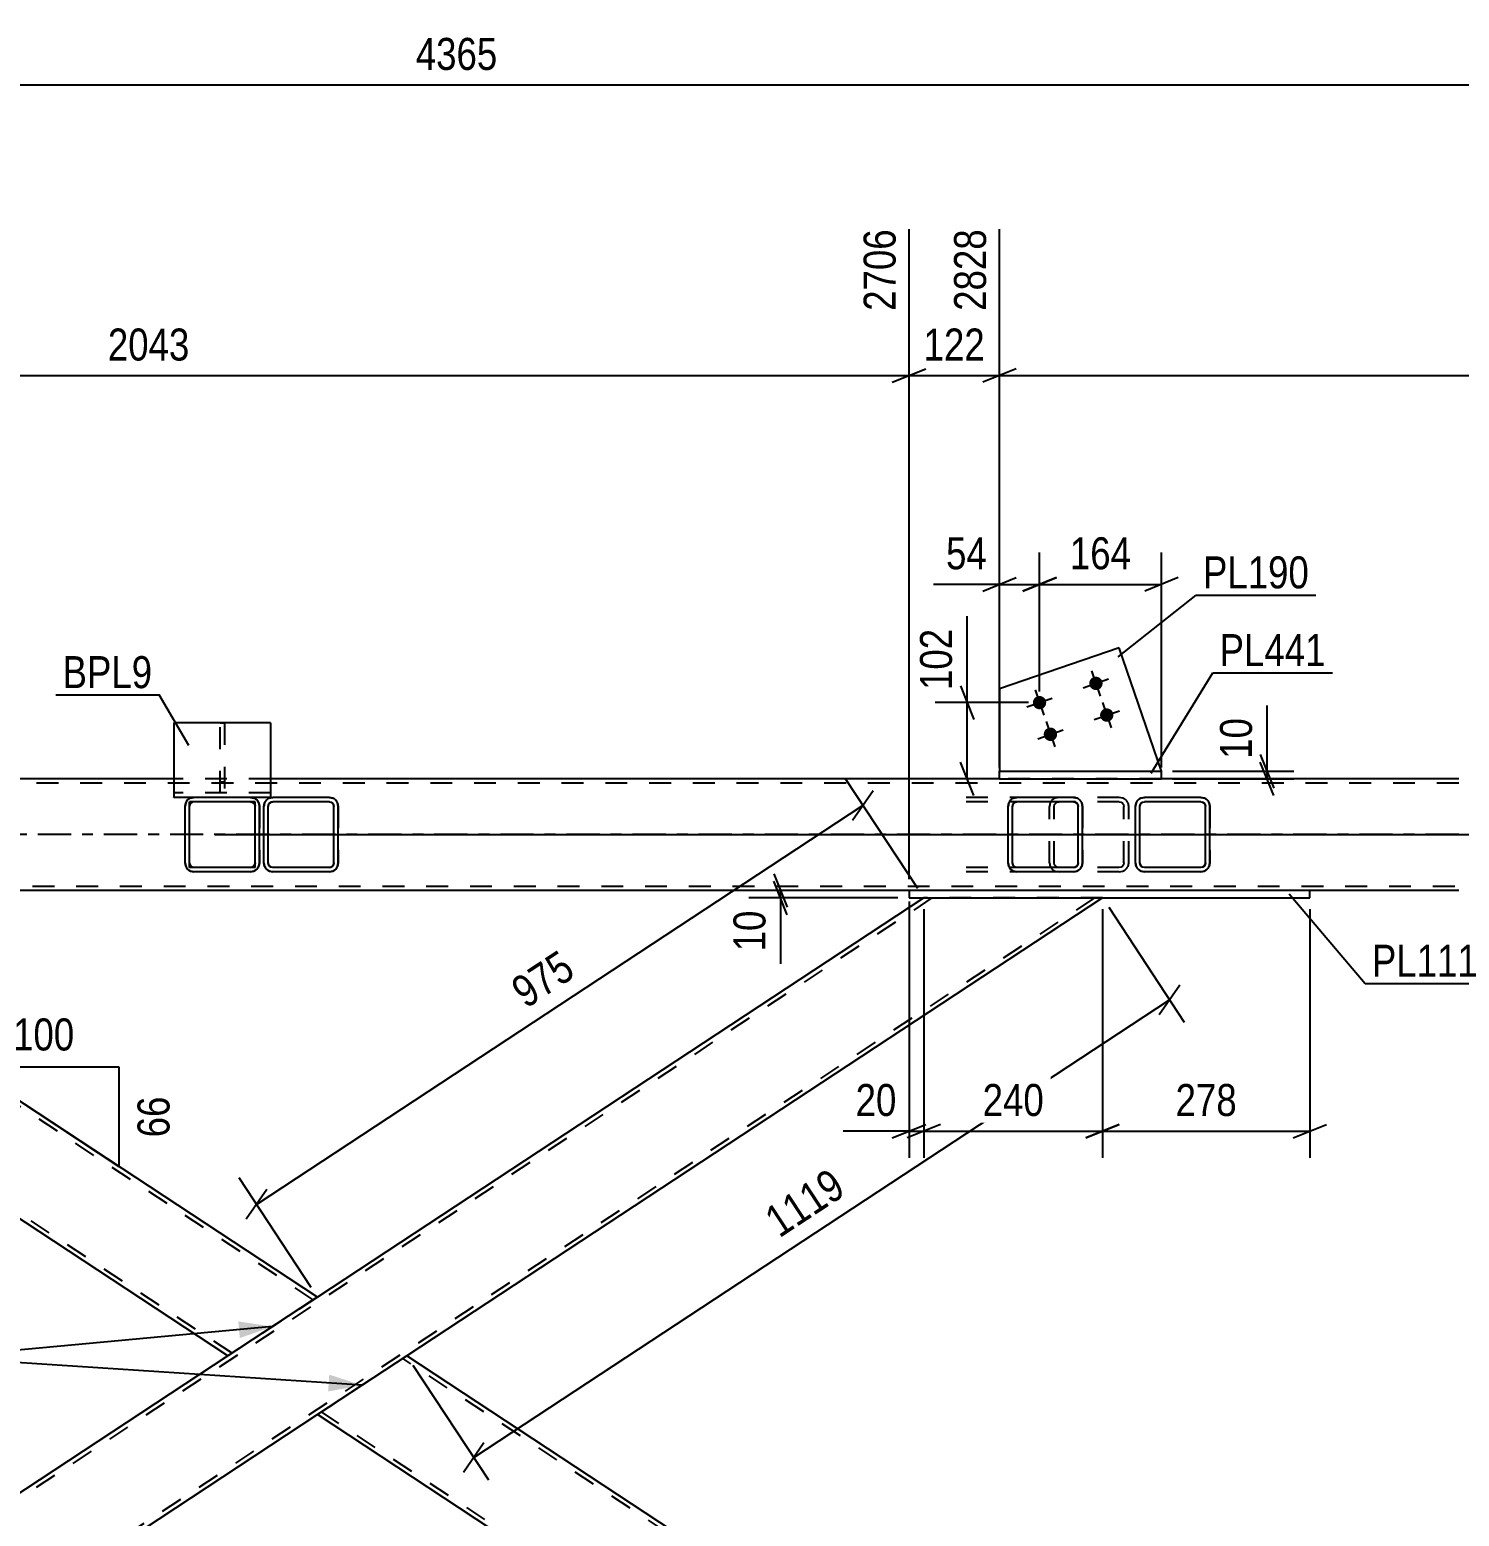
# Model space of a CAD drawing. Header units: millimetres. Extents: x -563 to 626, y -882 to -41.
# Drawn here: x -386.4 to -258.3, y -275.9 to -142.8 of the extents above; entities that cross this region are included whole.
import ezdxf

# ---------------------------------------------------------------- set-up
doc = ezdxf.new("R2010")
doc.units = ezdxf.units.MM
doc.linetypes.add('DXK_LINE_DOT2', pattern=[3.9198, 1.9599, -1.9599])
doc.linetypes.add('DXK_LINE_DOT3', pattern=[5.9187, 2.979, -0.9799, 0.9799, -0.9799])
doc.styles.add('Arial', font='ARIAL.TTF', dxfattribs={"height": 0.2})
doc.styles.add('Arial Narrow', font='ARIALN.TTF', dxfattribs={"height": 0.2})

# ---------------------------------------------------------------- blocks, each defined once
blk = doc.blocks.new('Part-761534688-6300 - 6164')
at = {"color": 2, "linetype": 'Continuous'}
for p, q in [((-368.6, -261.55), (-430.93, -220.55)), ((-360.59, -256.28), (-414.92, -220.55)), ((-361.04, -256.57), (-368.6, -261.55)), ((-360.65, -256.32), (-361.04, -256.57)), ((-360.59, -256.28), (-360.65, -256.32))]:
    blk.add_line(p, q, dxfattribs=at)
at = {"color": 7, "linetype": 'DXK_LINE_DOT2'}
for p, q in [((-430.93, -220.55), (-414.92, -220.55)), ((-368.23, -261.31), (-430.2, -220.55)), ((-360.96, -256.52), (-415.64, -220.55)), ((-361.04, -256.57), (-360.81, -256.42))]:
    blk.add_line(p, q, dxfattribs=at)
blk = doc.blocks.new('Bolt-761534688-6181 - 6164')
at = {"linetype": 'Continuous'}
for points in [[(-290.29, -201.14, -1), (-291.42, -201.53, -1)], [(-295.34, -202.87, -1), (-296.47, -203.25, -1)], [(-289.32, -203.98, -1), (-290.45, -204.37, -1)], [(-294.36, -205.7, -1), (-295.5, -206.09, -1)]]:
    blk.add_hatch(color=1, dxfattribs=at).paths.add_polyline_path(points)
at = {"color": 1, "linetype": 'Continuous'}
for p, q in [((-291.99, -201.72), (-289.72, -200.94)), ((-291.25, -200.2), (-290.47, -202.47)), ((-296.29, -201.92), (-295.51, -204.19)), ((-297.04, -203.45), (-294.77, -202.67)), ((-290.27, -203.04), (-289.5, -205.31)), ((-295.32, -204.76), (-294.54, -207.03)), ((-291.02, -204.56), (-288.75, -203.78)), ((-296.07, -206.29), (-293.8, -205.51))]:
    blk.add_line(p, q, dxfattribs=at)
blk = doc.blocks.new('Part-761534688-6246 - 6164')
at = {"color": 2, "linetype": 'Continuous'}
for p, q in [((-307.6, -219.88), (-307.6, -220.55)), ((-271.69, -219.88), (-307.6, -219.88)), ((-307.6, -220.55), (-271.69, -220.55)), ((-271.69, -220.55), (-271.69, -219.88))]:
    blk.add_line(p, q, dxfattribs=at)
blk = doc.blocks.new('Part-761534688-6183 - 6164')
at = {"color": 2, "linetype": 'Continuous'}
for p, q in [((-297.93, -211.55), (-298.23, -211.61)), ((-292.86, -211.55), (-297.93, -211.55)), ((-292.55, -211.61), (-292.86, -211.55)), ((-298.66, -212.04), (-298.73, -212.35)), ((-298.73, -217.41), (-298.73, -212.35)), ((-298.73, -212.35), (-298.73, -212.35)), ((-298.33, -212.35), (-298.29, -212.19)), ((-298.33, -217.41), (-298.33, -212.35)), ((-298.33, -212.35), (-298.33, -212.35)), ((-298.29, -212.19), (-298.21, -212.06)), ((-298.21, -212.06), (-298.08, -211.98)), ((-298.08, -211.98), (-297.93, -211.95)), ((-292.86, -211.95), (-297.93, -211.95)), ((-292.86, -211.95), (-292.71, -211.98)), ((-292.71, -211.98), (-292.58, -212.06)), ((-292.58, -212.06), (-292.49, -212.19)), ((-292.49, -212.19), (-292.46, -212.35)), ((-292.46, -217.41), (-292.46, -212.35)), ((-292.46, -212.35), (-292.46, -212.35)), ((-292.06, -212.35), (-292.12, -212.04)), ((-292.06, -217.41), (-292.06, -212.35)), ((-292.06, -212.35), (-292.06, -212.35)), ((-298.73, -217.41), (-298.73, -217.41)), ((-298.73, -217.41), (-298.66, -217.72)), ((-298.33, -217.41), (-298.33, -217.41)), ((-298.29, -217.57), (-298.33, -217.41)), ((-298.21, -217.7), (-298.29, -217.57)), ((-298.23, -218.15), (-297.93, -218.21)), ((-298.08, -217.78), (-298.21, -217.7)), ((-297.93, -217.81), (-298.08, -217.78)), ((-292.86, -217.81), (-297.93, -217.81)), ((-292.86, -218.21), (-297.93, -218.21)), ((-292.71, -217.78), (-292.86, -217.81)), ((-292.86, -218.21), (-292.55, -218.15)), ((-292.58, -217.7), (-292.71, -217.78)), ((-292.49, -217.57), (-292.58, -217.7)), ((-292.46, -217.41), (-292.49, -217.57)), ((-292.46, -217.41), (-292.46, -217.41)), ((-292.12, -217.72), (-292.06, -217.41)), ((-292.06, -217.41), (-292.06, -217.41))]:
    blk.add_line(p, q, dxfattribs=at)
at = {"color": 7, "linetype": 'DXK_LINE_DOT2'}
for p, q in [((-298.23, -211.61), (-297.93, -211.55)), ((-292.86, -211.55), (-292.55, -211.61)), ((-298.73, -212.35), (-298.66, -212.04)), ((-298.73, -217.41), (-298.73, -212.35)), ((-298.29, -212.19), (-298.33, -212.35)), ((-298.33, -217.41), (-298.33, -212.35)), ((-298.21, -212.06), (-298.29, -212.19)), ((-298.08, -211.98), (-298.21, -212.06)), ((-297.93, -211.95), (-298.08, -211.98)), ((-292.86, -211.95), (-292.86, -211.95)), ((-292.58, -212.06), (-292.71, -211.98)), ((-292.49, -212.19), (-292.58, -212.06)), ((-292.46, -212.35), (-292.49, -212.19)), ((-292.46, -217.41), (-292.46, -212.35)), ((-292.12, -212.04), (-292.06, -212.35)), ((-292.06, -212.35), (-292.06, -217.41)), ((-298.66, -217.72), (-298.73, -217.41)), ((-298.33, -217.41), (-298.29, -217.57)), ((-298.29, -217.57), (-298.21, -217.7)), ((-297.93, -218.21), (-298.23, -218.15)), ((-298.21, -217.7), (-298.08, -217.78)), ((-298.08, -217.78), (-298.08, -217.78)), ((-292.86, -217.81), (-292.71, -217.78)), ((-292.55, -218.15), (-292.86, -218.21)), ((-292.71, -217.78), (-292.58, -217.7)), ((-292.58, -217.7), (-292.49, -217.57)), ((-292.49, -217.57), (-292.46, -217.41)), ((-292.06, -217.41), (-292.12, -217.72))]:
    blk.add_line(p, q, dxfattribs=at)
at = {"color": 7, "linetype": 'DXK_LINE_DOT3'}
blk.add_line((-295.39, -214.88), (-295.39, -214.88), dxfattribs=at)
at = {"color": 2, "linetype": 'Continuous'}
for centre, start, end in [((-297.93, -212.35), 112.5, 157.5), ((-292.86, -212.35), 22.5, 67.5), ((-297.93, -217.41), 202.5, 247.5), ((-292.86, -217.41), 292.5, 337.5)]:
    blk.add_arc(centre, 0.8, start, end, dxfattribs=at)
at = {"color": 7, "linetype": 'DXK_LINE_DOT2'}
for centre, start, end in [((-297.93, -212.35), 112.5, 157.5), ((-292.86, -212.35), 22.5, 67.5), ((-297.93, -217.41), 202.5, 247.5), ((-292.86, -217.41), 292.5, 337.5)]:
    blk.add_arc(centre, 0.8, start, end, dxfattribs=at)
blk = doc.blocks.new('Part-761534688-6194 - 6164')
at = {"color": 2, "linetype": 'Continuous'}
for p, q in [((-364.59, -211.55), (-364.9, -211.61)), ((-359.52, -211.55), (-364.59, -211.55)), ((-359.22, -211.61), (-359.52, -211.55)), ((-365.33, -212.04), (-365.39, -212.35)), ((-365.39, -217.41), (-365.39, -212.35)), ((-365.39, -212.35), (-365.39, -212.35)), ((-364.99, -212.35), (-364.96, -212.19)), ((-364.99, -217.41), (-364.99, -212.35)), ((-364.99, -212.35), (-364.99, -212.35)), ((-364.96, -212.19), (-364.87, -212.06)), ((-364.87, -212.06), (-364.74, -211.98)), ((-364.74, -211.98), (-364.59, -211.95)), ((-359.52, -211.95), (-364.59, -211.95)), ((-359.52, -211.95), (-359.37, -211.98)), ((-359.37, -211.98), (-359.24, -212.06)), ((-359.24, -212.06), (-359.16, -212.19)), ((-359.16, -212.19), (-359.12, -212.35)), ((-359.12, -217.41), (-359.12, -212.35)), ((-359.12, -212.35), (-359.12, -212.35)), ((-358.72, -212.35), (-358.79, -212.04)), ((-358.72, -217.41), (-358.72, -212.35)), ((-358.72, -212.35), (-358.72, -212.35)), ((-365.39, -217.41), (-365.39, -217.41)), ((-365.39, -217.41), (-365.33, -217.72)), ((-364.99, -217.41), (-364.99, -217.41)), ((-364.96, -217.57), (-364.99, -217.41)), ((-364.87, -217.7), (-364.96, -217.57)), ((-364.9, -218.15), (-364.59, -218.21)), ((-364.74, -217.78), (-364.87, -217.7)), ((-364.59, -217.81), (-364.74, -217.78)), ((-359.52, -217.81), (-364.59, -217.81)), ((-359.52, -218.21), (-364.59, -218.21)), ((-359.37, -217.78), (-359.52, -217.81)), ((-359.52, -218.21), (-359.22, -218.15)), ((-359.24, -217.7), (-359.37, -217.78)), ((-359.16, -217.57), (-359.24, -217.7)), ((-359.12, -217.41), (-359.16, -217.57)), ((-359.12, -217.41), (-359.12, -217.41)), ((-358.79, -217.72), (-358.72, -217.41)), ((-358.72, -217.41), (-358.72, -217.41))]:
    blk.add_line(p, q, dxfattribs=at)
at = {"color": 7, "linetype": 'DXK_LINE_DOT2'}
for p, q in [((-364.9, -211.61), (-364.59, -211.55)), ((-359.52, -211.55), (-359.22, -211.61)), ((-365.39, -212.35), (-365.33, -212.04)), ((-365.39, -217.41), (-365.39, -212.35)), ((-364.96, -212.19), (-364.99, -212.35)), ((-364.99, -217.41), (-364.99, -212.35)), ((-364.87, -212.06), (-364.96, -212.19)), ((-364.74, -211.98), (-364.87, -212.06)), ((-364.59, -211.95), (-364.74, -211.98)), ((-359.52, -211.95), (-359.52, -211.95)), ((-359.24, -212.06), (-359.37, -211.98)), ((-359.16, -212.19), (-359.24, -212.06)), ((-359.12, -212.35), (-359.16, -212.19)), ((-359.12, -217.41), (-359.12, -212.35)), ((-358.79, -212.04), (-358.72, -212.35)), ((-358.72, -212.35), (-358.72, -217.41)), ((-365.33, -217.72), (-365.39, -217.41)), ((-364.99, -217.41), (-364.96, -217.57)), ((-364.96, -217.57), (-364.87, -217.7)), ((-364.59, -218.21), (-364.9, -218.15)), ((-364.87, -217.7), (-364.74, -217.78)), ((-364.74, -217.78), (-364.74, -217.78)), ((-359.52, -217.81), (-359.37, -217.78)), ((-359.22, -218.15), (-359.52, -218.21)), ((-359.37, -217.78), (-359.24, -217.7)), ((-359.24, -217.7), (-359.16, -217.57)), ((-359.16, -217.57), (-359.12, -217.41)), ((-358.72, -217.41), (-358.79, -217.72))]:
    blk.add_line(p, q, dxfattribs=at)
at = {"color": 7, "linetype": 'DXK_LINE_DOT3'}
blk.add_line((-362.06, -214.88), (-362.06, -214.88), dxfattribs=at)
at = {"color": 2, "linetype": 'Continuous'}
for centre, start, end in [((-364.59, -212.35), 112.5, 157.5), ((-359.52, -212.35), 22.5, 67.5), ((-364.59, -217.41), 202.5, 247.5), ((-359.52, -217.41), 292.5, 337.5)]:
    blk.add_arc(centre, 0.8, start, end, dxfattribs=at)
at = {"color": 7, "linetype": 'DXK_LINE_DOT2'}
for centre, start, end in [((-364.59, -212.35), 112.5, 157.5), ((-359.52, -212.35), 22.5, 67.5), ((-364.59, -217.41), 202.5, 247.5), ((-359.52, -217.41), 292.5, 337.5)]:
    blk.add_arc(centre, 0.8, start, end, dxfattribs=at)
blk = doc.blocks.new('Part-761534688-6210 - 6164')
at = {"color": 2, "linetype": 'Continuous'}
for p, q in [((-366.18, -211.95), (-372.05, -211.95)), ((-372.05, -217.81), (-372.05, -211.95)), ((-366.18, -217.81), (-366.18, -211.95)), ((-366.18, -217.81), (-372.05, -217.81))]:
    blk.add_line(p, q, dxfattribs=at)
blk = doc.blocks.new('Part-761534688-6215 - 6164')
at = {"color": 2, "linetype": 'Continuous'}
for p, q in [((-364.78, -204.88), (-373.45, -204.88)), ((-373.45, -204.88), (-373.45, -211.54)), ((-364.78, -204.88), (-364.78, -211.54)), ((-371.65, -211.54), (-373.45, -211.54)), ((-364.78, -211.54), (-366.58, -211.54)), ((-364.78, -211.54), (-364.78, -211.54))]:
    blk.add_line(p, q, dxfattribs=at)
at = {"color": 7, "linetype": 'DXK_LINE_DOT2'}
for p, q in [((-364.78, -211.14), (-373.45, -211.14)), ((-373.45, -211.14), (-373.45, -211.17)), ((-373.45, -211.17), (-373.45, -211.51)), ((-373.45, -211.54), (-373.45, -211.51)), ((-366.58, -211.54), (-371.65, -211.54)), ((-364.78, -211.14), (-364.78, -211.51)), ((-364.78, -211.54), (-364.78, -211.51)), ((-364.78, -211.54), (-364.78, -211.54))]:
    blk.add_line(p, q, dxfattribs=at)
blk = doc.blocks.new('Part-761534688-6254 - 6164')
at = {"color": 7, "linetype": 'DXK_LINE_DOT2'}
for p, q in [((-288.77, -211.55), (-303.8, -211.55)), ((-294.16, -211.55), (-294.49, -211.61)), ((-288.45, -211.61), (-288.77, -211.55)), ((-288.77, -211.95), (-303.8, -211.95)), ((-294.95, -212.04), (-295.01, -212.35)), ((-295.01, -217.41), (-295.01, -212.35)), ((-294.59, -212.35), (-294.56, -212.19)), ((-294.59, -217.41), (-294.59, -212.35)), ((-294.56, -212.19), (-294.46, -212.06)), ((-294.46, -212.06), (-294.33, -211.98)), ((-294.33, -211.98), (-294.16, -211.95)), ((-288.77, -211.95), (-288.61, -211.98)), ((-288.61, -211.98), (-288.47, -212.06)), ((-288.47, -212.06), (-288.38, -212.19)), ((-288.38, -212.19), (-288.35, -212.35)), ((-288.35, -217.41), (-288.35, -212.35)), ((-287.92, -212.35), (-287.98, -212.04)), ((-287.92, -217.41), (-287.92, -212.35)), ((-288.77, -217.81), (-303.8, -217.81)), ((-288.77, -218.21), (-303.8, -218.21)), ((-295.01, -217.41), (-294.95, -217.72)), ((-294.56, -217.57), (-294.59, -217.41)), ((-294.46, -217.7), (-294.56, -217.57)), ((-294.49, -218.15), (-294.16, -218.21)), ((-294.33, -217.78), (-294.46, -217.7)), ((-294.16, -217.81), (-294.33, -217.78)), ((-288.61, -217.78), (-288.77, -217.81)), ((-288.77, -218.21), (-288.45, -218.15)), ((-288.47, -217.7), (-288.61, -217.78)), ((-288.38, -217.57), (-288.47, -217.7)), ((-288.35, -217.41), (-288.38, -217.57)), ((-287.98, -217.72), (-287.92, -217.41))]:
    blk.add_line(p, q, dxfattribs=at)
for centre, start, end in [((-294.2, -212.38), 110.7583, 155.68), ((-288.74, -212.38), 24.32, 69.2417), ((-294.2, -217.38), 204.32, 249.2417), ((-288.74, -217.38), 290.7583, 335.68)]:
    blk.add_arc(centre, 0.827, start, end, dxfattribs=at)
blk = doc.blocks.new('Part-761534688-6277 - 6164')
at = {"color": 2, "linetype": 'Continuous'}
for p, q in [((-299.5, -209.88), (-299.5, -209.21)), ((-299.5, -209.21), (-284.99, -209.21)), ((-299.5, -209.88), (-284.99, -209.88)), ((-284.99, -209.88), (-284.99, -209.21))]:
    blk.add_line(p, q, dxfattribs=at)
blk = doc.blocks.new('Part-761534688-6371 - 6164')
at = {"color": 7, "linetype": 'DXK_LINE_DOT2'}
for p, q in [((-305.54, -220.55), (-432.73, -304.21)), ((-290.98, -220.55), (-418.18, -304.21)), ((-290.26, -220.55), (-306.27, -220.55)), ((-360.59, -256.28), (-368.6, -261.55)), ((-352.59, -261.55), (-360.59, -266.81)), ((-417.45, -304.21), (-433.46, -304.21))]:
    blk.add_line(p, q, dxfattribs=at)
at = {"color": 2, "linetype": 'Continuous'}
for p, q in [((-306.27, -220.55), (-360.59, -256.28)), ((-290.26, -220.55), (-352.59, -261.55)), ((-368.6, -261.55), (-433.46, -304.21)), ((-360.59, -266.81), (-417.45, -304.21))]:
    blk.add_line(p, q, dxfattribs=at)
blk = doc.blocks.new('Part-761534688-6376 - 6164')
at = {"color": 7, "linetype": 'DXK_LINE_DOT2'}
for p, q in [((-369.31, -211.14), (-369.31, -204.88)), ((-369.31, -204.88), (-368.91, -204.88)), ((-368.91, -204.88), (-368.91, -211.14)), ((-369.31, -210.14), (-368.91, -210.14)), ((-368.91, -211.14), (-369.31, -211.14))]:
    blk.add_line(p, q, dxfattribs=at)
blk = doc.blocks.new('Part-761534688-6392 - 6164')
at = {"color": 2, "linetype": 'Continuous'}
for p, q in [((-352.59, -261.55), (-360.59, -266.81)), ((-289.65, -302.94), (-352.59, -261.55)), ((-303.74, -304.21), (-360.59, -266.81)), ((-289.7, -302.98), (-291.57, -304.21)), ((-289.65, -302.94), (-289.7, -302.98))]:
    blk.add_line(p, q, dxfattribs=at)
at = {"color": 7, "linetype": 'DXK_LINE_DOT2'}
for p, q in [((-290.01, -303.18), (-352.95, -261.78)), ((-360.23, -266.57), (-360.2, -266.55)), ((-303.01, -304.21), (-360.23, -266.57)), ((-289.65, -302.94), (-289.65, -302.94)), ((-291.57, -304.21), (-303.74, -304.21))]:
    blk.add_line(p, q, dxfattribs=at)
blk = doc.blocks.new('Part-761534688-6416 - 6164')
at = {"color": 2, "linetype": 'Continuous'}
for p, q in [((-286.52, -211.54), (-286.82, -211.6)), ((-281.45, -211.54), (-286.52, -211.54)), ((-281.14, -211.6), (-281.45, -211.54)), ((-287.26, -212.04), (-287.32, -212.34)), ((-287.32, -217.41), (-287.32, -212.34)), ((-287.32, -212.34), (-287.32, -212.34)), ((-286.92, -212.34), (-286.89, -212.19)), ((-286.92, -217.41), (-286.92, -212.34)), ((-286.92, -212.34), (-286.92, -212.34)), ((-286.89, -212.19), (-286.8, -212.06)), ((-286.8, -212.06), (-286.67, -211.97)), ((-286.67, -211.97), (-286.52, -211.94)), ((-281.45, -211.94), (-286.52, -211.94)), ((-281.45, -211.94), (-281.3, -211.97)), ((-281.3, -211.97), (-281.17, -212.06)), ((-281.17, -212.06), (-281.08, -212.19)), ((-281.08, -212.19), (-281.05, -212.34)), ((-281.05, -217.41), (-281.05, -212.34)), ((-281.05, -212.34), (-281.05, -212.34)), ((-280.65, -212.34), (-280.71, -212.04)), ((-280.65, -217.41), (-280.65, -212.34)), ((-280.65, -212.34), (-280.65, -212.34)), ((-287.32, -217.41), (-287.32, -217.41)), ((-287.32, -217.41), (-287.26, -217.72)), ((-286.92, -217.41), (-286.92, -217.41)), ((-286.89, -217.56), (-286.92, -217.41)), ((-286.8, -217.69), (-286.89, -217.56)), ((-286.82, -218.15), (-286.52, -218.21)), ((-286.67, -217.78), (-286.8, -217.69)), ((-286.52, -217.81), (-286.67, -217.78)), ((-281.45, -217.81), (-286.52, -217.81)), ((-281.45, -218.21), (-286.52, -218.21)), ((-281.3, -217.78), (-281.45, -217.81)), ((-281.45, -218.21), (-281.14, -218.15)), ((-281.17, -217.69), (-281.3, -217.78)), ((-281.08, -217.56), (-281.17, -217.69)), ((-281.05, -217.41), (-281.08, -217.56)), ((-281.05, -217.41), (-281.05, -217.41)), ((-280.71, -217.72), (-280.65, -217.41)), ((-280.65, -217.41), (-280.65, -217.41))]:
    blk.add_line(p, q, dxfattribs=at)
at = {"color": 7, "linetype": 'DXK_LINE_DOT2'}
for p, q in [((-286.82, -211.6), (-286.52, -211.54)), ((-281.45, -211.54), (-281.14, -211.6)), ((-287.32, -212.34), (-287.26, -212.04)), ((-287.32, -217.41), (-287.32, -212.34)), ((-286.89, -212.19), (-286.92, -212.34)), ((-286.92, -217.41), (-286.92, -212.34)), ((-286.8, -212.06), (-286.89, -212.19)), ((-286.67, -211.97), (-286.8, -212.06)), ((-286.67, -211.97), (-286.67, -211.97)), ((-281.45, -211.94), (-281.45, -211.94)), ((-281.17, -212.06), (-281.3, -211.97)), ((-281.08, -212.19), (-281.17, -212.06)), ((-281.05, -212.34), (-281.08, -212.19)), ((-281.05, -217.41), (-281.05, -212.34)), ((-280.71, -212.04), (-280.65, -212.34)), ((-280.65, -212.34), (-280.65, -217.41)), ((-287.26, -217.72), (-287.32, -217.41)), ((-286.92, -217.41), (-286.89, -217.56)), ((-286.89, -217.56), (-286.8, -217.69)), ((-286.52, -218.21), (-286.82, -218.15)), ((-286.8, -217.69), (-286.67, -217.78)), ((-286.67, -217.78), (-286.67, -217.78)), ((-281.45, -217.81), (-281.45, -217.81)), ((-281.14, -218.15), (-281.45, -218.21)), ((-281.3, -217.78), (-281.17, -217.69)), ((-281.17, -217.69), (-281.08, -217.56)), ((-281.08, -217.56), (-281.05, -217.41)), ((-280.65, -217.41), (-280.71, -217.72))]:
    blk.add_line(p, q, dxfattribs=at)
at = {"color": 7, "linetype": 'DXK_LINE_DOT3'}
blk.add_line((-283.98, -214.88), (-283.98, -214.88), dxfattribs=at)
at = {"color": 2, "linetype": 'Continuous'}
for centre, start, end in [((-286.52, -212.34), 112.5, 157.5), ((-281.45, -212.34), 22.5, 67.5), ((-286.52, -217.41), 202.5, 247.5), ((-281.45, -217.41), 292.5, 337.5)]:
    blk.add_arc(centre, 0.8, start, end, dxfattribs=at)
at = {"color": 7, "linetype": 'DXK_LINE_DOT2'}
for centre, start, end in [((-286.52, -212.34), 112.5, 157.5), ((-281.45, -212.34), 22.5, 67.5), ((-286.52, -217.41), 202.5, 247.5), ((-281.45, -217.41), 292.5, 337.5)]:
    blk.add_arc(centre, 0.8, start, end, dxfattribs=at)
blk = doc.blocks.new('Part-761534688-6421 - 6164')
at = {"color": 7, "linetype": 'DXK_LINE_DOT2'}
for p, q in [((-258.36, -210.28), (-488.03, -210.28)), ((-364.78, -209.88), (-373.45, -209.88)), ((-284.99, -209.88), (-299.5, -209.88)), ((-488.03, -219.48), (-258.36, -219.48)), ((-271.69, -219.88), (-307.6, -219.88))]:
    blk.add_line(p, q, dxfattribs=at)
at = {"color": 2, "linetype": 'Continuous'}
for p, q in [((-373.45, -209.88), (-417.55, -209.88)), ((-299.5, -209.88), (-364.78, -209.88)), ((-258.36, -209.88), (-284.99, -209.88)), ((-307.6, -219.88), (-413.58, -219.88)), ((-258.36, -219.88), (-271.69, -219.88))]:
    blk.add_line(p, q, dxfattribs=at)
at = {"color": 7, "linetype": 'DXK_LINE_DOT3'}
blk.add_line((-258.36, -214.88), (-488.03, -214.88), dxfattribs=at)
blk = doc.blocks.new('Part-761534688-6428 - 6164')
at = {"color": 2, "linetype": 'Continuous'}
for p, q in [((-371.65, -211.54), (-371.96, -211.6)), ((-366.58, -211.54), (-371.65, -211.54)), ((-366.28, -211.6), (-366.58, -211.54)), ((-372.39, -212.04), (-372.45, -212.34)), ((-372.45, -217.41), (-372.45, -212.34)), ((-372.45, -212.34), (-372.45, -212.34)), ((-371.65, -211.94), (-371.67, -211.95)), ((-366.58, -211.94), (-371.65, -211.94)), ((-366.58, -211.94), (-366.57, -211.95)), ((-365.78, -212.34), (-365.84, -212.04)), ((-365.78, -217.41), (-365.78, -212.34)), ((-365.78, -212.34), (-365.78, -212.34)), ((-372.45, -217.41), (-372.45, -217.41)), ((-372.45, -217.41), (-372.39, -217.71)), ((-371.96, -218.15), (-371.65, -218.21)), ((-366.58, -218.21), (-371.65, -218.21)), ((-366.58, -218.21), (-366.28, -218.15)), ((-365.84, -217.71), (-365.78, -217.41)), ((-365.78, -217.41), (-365.78, -217.41))]:
    blk.add_line(p, q, dxfattribs=at)
at = {"color": 7, "linetype": 'DXK_LINE_DOT2'}
for p, q in [((-371.96, -211.6), (-371.65, -211.54)), ((-366.58, -211.54), (-366.28, -211.6)), ((-372.45, -212.34), (-372.39, -212.04)), ((-372.45, -217.41), (-372.45, -212.34)), ((-372.05, -212.34), (-372.02, -212.19)), ((-372.02, -212.19), (-372.05, -212.34)), ((-372.05, -217.41), (-372.05, -212.34)), ((-372.05, -212.34), (-372.05, -212.34)), ((-372.05, -217.41), (-372.05, -212.34)), ((-372.02, -212.19), (-371.93, -212.06)), ((-371.93, -212.06), (-372.02, -212.19)), ((-371.93, -212.06), (-371.8, -211.97)), ((-371.8, -211.97), (-371.93, -212.06)), ((-371.65, -211.94), (-371.8, -211.97)), ((-371.67, -211.95), (-371.8, -211.97)), ((-366.58, -211.94), (-366.43, -211.97)), ((-366.43, -211.97), (-366.3, -212.06)), ((-366.3, -212.06), (-366.43, -211.97)), ((-366.3, -212.06), (-366.21, -212.19)), ((-366.21, -212.19), (-366.3, -212.06)), ((-366.21, -212.19), (-366.18, -212.34)), ((-366.18, -212.34), (-366.21, -212.19)), ((-366.18, -217.41), (-366.18, -212.34)), ((-366.18, -212.34), (-366.18, -212.34)), ((-366.18, -217.41), (-366.18, -212.34)), ((-365.84, -212.04), (-365.78, -212.34)), ((-365.78, -212.34), (-365.78, -217.41)), ((-372.39, -217.71), (-372.45, -217.41)), ((-372.05, -217.41), (-372.05, -217.41)), ((-372.02, -217.56), (-372.05, -217.41)), ((-372.05, -217.41), (-372.02, -217.56)), ((-371.93, -217.69), (-372.02, -217.56)), ((-372.02, -217.56), (-371.93, -217.69)), ((-371.65, -218.21), (-371.96, -218.15)), ((-371.8, -217.78), (-371.93, -217.69)), ((-371.93, -217.69), (-371.8, -217.78)), ((-371.65, -217.81), (-371.8, -217.78)), ((-366.58, -217.81), (-371.65, -217.81)), ((-366.43, -217.78), (-366.58, -217.81)), ((-366.58, -217.81), (-366.43, -217.78)), ((-366.28, -218.15), (-366.58, -218.21)), ((-366.3, -217.69), (-366.43, -217.78)), ((-366.43, -217.78), (-366.3, -217.69)), ((-366.21, -217.56), (-366.3, -217.69)), ((-366.3, -217.69), (-366.21, -217.56)), ((-366.18, -217.41), (-366.21, -217.56)), ((-366.21, -217.56), (-366.18, -217.41)), ((-366.18, -217.41), (-366.18, -217.41)), ((-365.78, -217.41), (-365.84, -217.71))]:
    blk.add_line(p, q, dxfattribs=at)
at = {"color": 7, "linetype": 'DXK_LINE_DOT3'}
blk.add_line((-369.12, -214.88), (-369.12, -214.88), dxfattribs=at)
at = {"color": 2, "linetype": 'Continuous'}
for centre, start, end in [((-371.65, -212.34), 112.5, 157.5), ((-366.58, -212.34), 22.5, 67.5), ((-371.65, -217.41), 202.5, 247.5), ((-366.58, -217.41), 292.5, 337.5)]:
    blk.add_arc(centre, 0.8, start, end, dxfattribs=at)
at = {"color": 7, "linetype": 'DXK_LINE_DOT2'}
for centre, start, end in [((-371.65, -212.34), 112.5, 157.5), ((-366.58, -212.34), 22.5, 67.5), ((-371.65, -217.41), 202.5, 247.5), ((-366.58, -217.41), 292.5, 337.5)]:
    blk.add_arc(centre, 0.8, start, end, dxfattribs=at)
blk = doc.blocks.new('Part-761534688-6430 - 6164')
at = {"color": 2, "linetype": 'Continuous'}
for p, q in [((-288.77, -198.15), (-299.5, -201.82)), ((-284.99, -209.21), (-288.77, -198.15)), ((-299.5, -201.82), (-299.5, -209.21))]:
    blk.add_line(p, q, dxfattribs=at)
at = {"color": 7, "linetype": 'DXK_LINE_DOT2'}
blk.add_line((-299.5, -209.21), (-284.99, -209.21), dxfattribs=at)
blk = doc.blocks.new('StraightDimension-761534688-6579 - 6164')
at = {"color": 7, "linetype": 'Continuous'}
for p, q in [((-289.71, -221.38), (-282.94, -231.66)), ((-285.18, -230.98), (-283.34, -228.33)), ((-346.59, -270.66), (-284.26, -229.66)), ((-352.04, -262.38), (-345.27, -272.66)), ((-345.67, -269.33), (-347.51, -271.98))]:
    blk.add_line(p, q, dxfattribs=at)
at = {"color": 0}
blk.add_wipeout([(-312.28, -247.19), (-314.59, -243.68), (-321.7, -248.36), (-319.39, -251.87)], dxfattribs=at)
at = {"color": 3, "style": 'Arial Narrow'}
blk.add_text('1119', height=2.863, rotation=33.3347, dxfattribs=at).set_placement((-319.22, -251.04))
blk = doc.blocks.new('StraightDimension-761534688-12014 - 6164')
at = {"color": 7, "linetype": 'Continuous'}
for p, q in [((-307.6, -220.88), (-307.6, -243.82)), ((-306.27, -221.55), (-306.27, -243.82)), ((-309.1, -242.02), (-306.1, -240.82)), ((-304.77, -240.82), (-307.77, -242.02)), ((-307.6, -241.42), (-313.51, -241.42)), ((-307.6, -241.42), (-313.51, -241.42)), ((-307.6, -241.42), (-306.27, -241.42))]:
    blk.add_line(p, q, dxfattribs=at)
at = {"color": 0}
blk.add_wipeout([(-308.13, -240.67), (-308.13, -236.47), (-312.98, -236.47), (-312.98, -240.67)], dxfattribs=at)
at = {"color": 3, "style": 'Arial Narrow'}
blk.add_text('20', height=2.863, dxfattribs=at).set_placement((-312.38, -240.07))
blk = doc.blocks.new('StraightDimension-761534688-6940 - 6164')
at = {"color": 7, "linetype": 'Continuous'}
blk.add_line((-489.36, -147.76), (-206.88, -147.76), dxfattribs=at)
at = {"color": 0}
blk.add_wipeout([(-343.87, -147.01), (-343.87, -142.81), (-352.38, -142.81), (-352.38, -147.01)], dxfattribs=at)
at = {"color": 3, "style": 'Arial Narrow'}
blk.add_text('4365', height=2.863, dxfattribs=at).set_placement((-351.78, -146.41))
blk = doc.blocks.new('StraightDimension-761534688-6975 - 6164')
at = {"color": 7, "linetype": 'Continuous'}
for p, q in [((-198.45, -206.21), (-198.45, -198.48)), ((-198.45, -206.21), (-198.45, -198.48)), ((-199.05, -204.71), (-197.85, -207.71)), ((-203.55, -206.21), (-196.05, -206.21)), ((-198.45, -214.88), (-198.45, -206.21)), ((-197.85, -216.38), (-199.05, -213.38)), ((-369.74, -214.88), (-196.05, -214.88))]:
    blk.add_line(p, q, dxfattribs=at)
at = {"color": 0}
blk.add_wipeout([(-199.2, -199), (-203.4, -199), (-203.4, -205.69), (-199.2, -205.69)], dxfattribs=at)
at = {"color": 3, "style": 'Arial Narrow'}
blk.add_text('130', height=2.863, rotation=90.0002, dxfattribs=at).set_placement((-199.8, -205.09))
blk = doc.blocks.new('StraightDimension-761534688-6982 - 6164')
at = {"color": 7, "linetype": 'Continuous'}
for p, q in [((-199.05, -213.38), (-197.85, -216.38)), ((-369.74, -214.88), (-196.05, -214.88)), ((-198.45, -223.55), (-198.45, -214.88)), ((-197.85, -225.05), (-199.05, -222.05)), ((-203.55, -223.55), (-196.05, -223.55)), ((-198.45, -223.55), (-198.45, -231.28)), ((-198.45, -223.55), (-198.45, -231.28))]:
    blk.add_line(p, q, dxfattribs=at)
at = {"color": 0}
blk.add_wipeout([(-199.2, -224.07), (-203.4, -224.07), (-203.4, -230.75), (-199.2, -230.75)], dxfattribs=at)
at = {"color": 3, "style": 'Arial Narrow'}
blk.add_text('130', height=2.863, rotation=90.0002, dxfattribs=at).set_placement((-199.8, -230.15))
blk = doc.blocks.new('StraightDimension-761534688-12012 - 6164')
at = {"color": 7, "linetype": 'Continuous'}
for p, q in [((-290.26, -221.55), (-290.26, -243.82)), ((-271.69, -221.55), (-271.69, -243.82)), ((-288.76, -240.82), (-291.76, -242.02)), ((-273.19, -242.02), (-270.19, -240.82)), ((-290.26, -241.42), (-271.69, -241.42))]:
    blk.add_line(p, q, dxfattribs=at)
at = {"color": 0}
blk.add_wipeout([(-277.63, -240.67), (-277.63, -236.47), (-284.32, -236.47), (-284.32, -240.67)], dxfattribs=at)
at = {"color": 3, "style": 'Arial Narrow'}
blk.add_text('278', height=2.863, dxfattribs=at).set_placement((-283.72, -240.07))
blk = doc.blocks.new('StraightDimension-761534688-12013 - 6164')
at = {"color": 7, "linetype": 'Continuous'}
for p, q in [((-306.27, -221.55), (-306.27, -243.82)), ((-290.26, -221.55), (-290.26, -243.82)), ((-304.77, -240.82), (-307.77, -242.02)), ((-291.76, -242.02), (-288.76, -240.82)), ((-306.27, -241.42), (-290.26, -241.42))]:
    blk.add_line(p, q, dxfattribs=at)
at = {"color": 0}
blk.add_wipeout([(-294.92, -240.67), (-294.92, -236.47), (-301.6, -236.47), (-301.6, -240.67)], dxfattribs=at)
at = {"color": 3, "style": 'Arial Narrow'}
blk.add_text('240', height=2.863, dxfattribs=at).set_placement((-301, -240.07))
blk = doc.blocks.new('StraightDimension-761534688-12092 - 6164')
at = {"color": 7, "linetype": 'Continuous'}
for p, q in [((-299.5, -208.88), (-299.5, -160.67)), ((-208.22, -208.88), (-208.22, -165.17)), ((-298, -173.18), (-301, -174.38)), ((-299.5, -173.78), (-208.22, -173.78)), ((-209.72, -174.38), (-206.72, -173.18))]:
    blk.add_line(p, q, dxfattribs=at)
at = {"color": 0}
blk.add_wipeout([(-249.6, -173.03), (-249.6, -168.83), (-258.11, -168.83), (-258.11, -173.03)], dxfattribs=at)
at = {"color": 3, "style": 'Arial Narrow'}
blk.add_text('1497', height=2.863, dxfattribs=at).set_placement((-257.51, -172.43))
at = {"color": 0, "linetype": 'Continuous'}
blk.add_wipeout([(-208.82, -164.57), (-213.02, -164.57), (-213.02, -173.08), (-208.82, -173.08)], dxfattribs=at)
at = {"color": 3, "linetype": 'Continuous', "style": 'Arial Narrow'}
blk.add_text('4325', height=2.863, rotation=90.0002, dxfattribs=at).set_placement((-209.42, -172.48))
blk = doc.blocks.new('StraightDimension-761534688-12093 - 6164')
at = {"color": 7, "linetype": 'Continuous'}
for p, q in [((-307.6, -218.88), (-307.6, -160.67)), ((-299.5, -208.88), (-299.5, -160.67)), ((-309.1, -174.38), (-306.1, -173.18)), ((-307.6, -173.78), (-299.5, -173.78)), ((-298, -173.18), (-301, -174.38))]:
    blk.add_line(p, q, dxfattribs=at)
at = {"color": 0}
blk.add_wipeout([(-300.21, -173.03), (-300.21, -168.83), (-306.89, -168.83), (-306.89, -173.03)], dxfattribs=at)
at = {"color": 3, "style": 'Arial Narrow'}
blk.add_text('122', height=2.863, dxfattribs=at).set_placement((-306.29, -172.43))
at = {"color": 0, "linetype": 'Continuous'}
blk.add_wipeout([(-300.1, -160.07), (-304.3, -160.07), (-304.3, -168.58), (-300.1, -168.58)], dxfattribs=at)
at = {"color": 3, "linetype": 'Continuous', "style": 'Arial Narrow'}
blk.add_text('2828', height=2.863, rotation=90.0002, dxfattribs=at).set_placement((-300.7, -167.98))
blk = doc.blocks.new('StraightDimension-761534688-12094 - 6164')
at = {"color": 7, "linetype": 'Continuous'}
for p, q in [((-443.81, -208.88), (-443.81, -155.6)), ((-307.6, -218.88), (-307.6, -160.67)), ((-442.31, -173.18), (-445.31, -174.38)), ((-443.81, -173.78), (-307.6, -173.78)), ((-309.1, -174.38), (-306.1, -173.18))]:
    blk.add_line(p, q, dxfattribs=at)
at = {"color": 0}
blk.add_wipeout([(-371.45, -173.03), (-371.45, -168.83), (-379.96, -168.83), (-379.96, -173.03)], dxfattribs=at)
at = {"color": 3, "style": 'Arial Narrow'}
blk.add_text('2043', height=2.863, dxfattribs=at).set_placement((-379.36, -172.43))
at = {"color": 0, "linetype": 'Continuous'}
blk.add_wipeout([(-308.2, -160.07), (-312.4, -160.07), (-312.4, -168.58), (-308.2, -168.58)], dxfattribs=at)
at = {"color": 3, "linetype": 'Continuous', "style": 'Arial Narrow'}
blk.add_text('2706', height=2.863, rotation=90.0002, dxfattribs=at).set_placement((-308.8, -167.98))
blk = doc.blocks.new('StraightDimension-761534688-22513 - 6164')
at = {"color": 7, "linetype": 'Continuous'}
for p, q in [((-295.9, -202.06), (-295.9, -189.62)), ((-284.99, -208.88), (-284.99, -189.62)), ((-297.4, -193.07), (-294.4, -191.87)), ((-295.9, -192.47), (-284.99, -192.47)), ((-283.49, -191.87), (-286.49, -193.07))]:
    blk.add_line(p, q, dxfattribs=at)
at = {"color": 0}
blk.add_wipeout([(-287.1, -191.72), (-287.1, -187.52), (-293.79, -187.52), (-293.79, -191.72)], dxfattribs=at)
at = {"color": 3, "style": 'Arial Narrow'}
blk.add_text('164', height=2.863, dxfattribs=at).set_placement((-293.19, -191.12))
blk = doc.blocks.new('StraightDimension-761534688-22514 - 6164')
at = {"color": 7, "linetype": 'Continuous'}
for p, q in [((-299.5, -208.88), (-299.5, -189.62)), ((-295.9, -202.06), (-295.9, -189.62)), ((-299.5, -192.47), (-305.4, -192.47)), ((-299.5, -192.47), (-305.4, -192.47)), ((-301, -193.07), (-298, -191.87)), ((-299.5, -192.47), (-295.9, -192.47)), ((-294.4, -191.87), (-297.4, -193.07))]:
    blk.add_line(p, q, dxfattribs=at)
at = {"color": 0}
blk.add_wipeout([(-300.02, -191.72), (-300.02, -187.52), (-304.88, -187.52), (-304.88, -191.72)], dxfattribs=at)
at = {"color": 3, "style": 'Arial Narrow'}
blk.add_text('54', height=2.863, dxfattribs=at).set_placement((-304.28, -191.12))
blk = doc.blocks.new('StraightDimension-761534688-22578 - 6164')
at = {"color": 7, "linetype": 'Continuous'}
for p, q in [((-302.4, -203.06), (-302.4, -195.33)), ((-302.4, -203.06), (-302.4, -195.33)), ((-303, -201.56), (-301.8, -204.56)), ((-296.9, -203.06), (-305.25, -203.06)), ((-302.4, -209.88), (-302.4, -203.06)), ((-301.8, -211.38), (-303, -208.38)), ((-300.5, -209.88), (-305.25, -209.88))]:
    blk.add_line(p, q, dxfattribs=at)
at = {"color": 0}
blk.add_wipeout([(-303.15, -195.85), (-307.35, -195.85), (-307.35, -202.53), (-303.15, -202.53)], dxfattribs=at)
at = {"color": 3, "style": 'Arial Narrow'}
blk.add_text('102', height=2.863, rotation=90.0002, dxfattribs=at).set_placement((-303.75, -201.93))
blk = doc.blocks.new('StraightDimension-761534688-22593 - 6164')
at = {"color": 7, "linetype": 'Continuous'}
for p, q in [((-319.71, -218.38), (-318.51, -221.38)), ((-318.51, -222.05), (-319.71, -219.05)), ((-308.6, -219.88), (-321.96, -219.88)), ((-308.6, -220.55), (-321.96, -220.55)), ((-319.11, -220.55), (-319.11, -219.88)), ((-319.11, -220.55), (-319.11, -226.45)), ((-319.11, -220.55), (-319.11, -226.45))]:
    blk.add_line(p, q, dxfattribs=at)
at = {"color": 0}
blk.add_wipeout([(-319.86, -221.07), (-324.06, -221.07), (-324.06, -225.93), (-319.86, -225.93)], dxfattribs=at)
at = {"color": 3, "style": 'Arial Narrow'}
blk.add_text('10', height=2.863, rotation=90.0002, dxfattribs=at).set_placement((-320.46, -225.33))
blk = doc.blocks.new('StraightDimension-761534688-22616 - 6164')
at = {"color": 7, "linetype": 'Continuous'}
for p, q in [((-275.53, -209.21), (-275.53, -203.31)), ((-275.53, -209.21), (-275.53, -203.31)), ((-276.13, -207.71), (-274.93, -210.71)), ((-274.93, -211.38), (-276.13, -208.38)), ((-283.99, -209.21), (-273.13, -209.21)), ((-283.99, -209.88), (-273.13, -209.88)), ((-275.53, -209.88), (-275.53, -209.21))]:
    blk.add_line(p, q, dxfattribs=at)
at = {"color": 0}
blk.add_wipeout([(-276.28, -203.83), (-280.48, -203.83), (-280.48, -208.69), (-276.28, -208.69)], dxfattribs=at)
at = {"color": 3, "style": 'Arial Narrow'}
blk.add_text('10', height=2.863, rotation=90.0002, dxfattribs=at).set_placement((-276.88, -208.09))
blk = doc.blocks.new('AngleDimension-761534688-22636 - 6164')
at = {"color": 7, "linetype": 'Continuous'}
for p, q in [((-390.52, -236.59), (-391.87, -235.7)), ((-378.34, -235.7), (-391.87, -235.7)), ((-378.34, -244.61), (-391.87, -235.7)), ((-378.34, -244.61), (-378.34, -235.7))]:
    blk.add_line(p, q, dxfattribs=at)
at = {"color": 0}
for points in [[(-381.76, -234.8), (-381.76, -230.6), (-388.45, -230.6), (-388.45, -234.8)], [(-373.24, -237.73), (-377.44, -237.73), (-377.44, -242.58), (-373.24, -242.58)]]:
    blk.add_wipeout(points, dxfattribs=at)
at = {"color": 3, "style": 'Arial Narrow'}
blk.add_text('100', height=2.863, dxfattribs=at).set_placement((-387.85, -234.2))
blk.add_text('66', height=2.863, rotation=90.0002, dxfattribs=at).set_placement((-373.84, -241.98))
blk = doc.blocks.new('StraightDimension-761534688-22665 - 6164')
at = {"color": 7, "linetype": 'Continuous'}
for p, q in [((-306.82, -219.71), (-313.29, -209.87)), ((-312.65, -213.58), (-310.8, -210.93)), ((-366.05, -247.98), (-311.72, -212.25)), ((-361.14, -255.44), (-367.61, -245.6)), ((-365.13, -246.66), (-366.97, -249.31))]:
    blk.add_line(p, q, dxfattribs=at)
at = {"color": 0}
blk.add_wipeout([(-336.51, -227.65), (-338.81, -224.15), (-344.4, -227.82), (-342.09, -231.33)], dxfattribs=at)
at = {"color": 3, "style": 'Arial Narrow'}
blk.add_text('975', height=2.863, rotation=33.3347, dxfattribs=at).set_placement((-341.92, -230.5))
blk = doc.blocks.new('Mark-761534688-6273 - 6164')
at = {"color": 0}
blk.add_wipeout([(-270.28, -199.79), (-270.28, -196.79), (-279.78, -196.79), (-279.78, -199.79)], dxfattribs=at)
blk.add_wipeout([(-270.28, -199.79), (-270.28, -196.79), (-279.78, -196.79), (-279.78, -199.79)], dxfattribs=at)
at = {"color": 30, "linetype": 'Continuous'}
for p, q in [((-285.91, -209.38), (-280.38, -200.39)), ((-280.38, -200.39), (-269.68, -200.39))]:
    blk.add_line(p, q, dxfattribs=at)
at = {"color": 3, "style": 'Arial Narrow'}
blk.add_text('PL441', height=2.863, dxfattribs=at).set_placement((-279.78, -199.79))
blk = doc.blocks.new('Mark-761534688-6211 - 6164')
at = {"color": 0}
blk.add_wipeout([(-375.38, -201.76), (-375.38, -198.76), (-383.42, -198.76), (-383.42, -201.76)], dxfattribs=at)
blk.add_wipeout([(-375.38, -201.76), (-375.38, -198.76), (-383.42, -198.76), (-383.42, -201.76)], dxfattribs=at)
at = {"color": 30, "linetype": 'Continuous'}
for p in [(-384.02, -202.36), (-372.11, -206.9)]:
    blk.add_line(p, (-374.78, -202.36), dxfattribs=at)
at = {"color": 3, "style": 'Arial Narrow'}
blk.add_text('BPL9', height=2.863, dxfattribs=at).set_placement((-383.42, -201.76))
blk = doc.blocks.new('Mark-761534688-6242 - 6164')
at = {"color": 0}
blk.add_wipeout([(-256.64, -227.6), (-256.64, -224.6), (-266.14, -224.6), (-266.14, -227.6)], dxfattribs=at)
blk.add_wipeout([(-256.64, -227.6), (-256.64, -224.6), (-266.14, -224.6), (-266.14, -227.6)], dxfattribs=at)
at = {"color": 30, "linetype": 'Continuous'}
for p, q in [((-273.56, -220.17), (-266.74, -228.2)), ((-266.74, -228.2), (-256.04, -228.2))]:
    blk.add_line(p, q, dxfattribs=at)
at = {"color": 3, "style": 'Arial Narrow'}
blk.add_text('PL111', height=2.863, dxfattribs=at).set_placement((-266.14, -227.6))
blk = doc.blocks.new('WeldMark-761534688-24014 - 6164')
at = {"linetype": 'Continuous'}
for points in [[(-367.68, -258.46), (-364.62, -258.93), (-367.54, -259.95)], [(-359.53, -263.23), (-356.59, -264.18), (-359.63, -264.73)]]:
    blk.add_hatch(color=30, dxfattribs=at).paths.add_polyline_path(points)
at = {"color": 3, "linetype": 'Continuous'}
for p, q in [((-406.91, -261.67), (-411.2, -257.39)), ((-406.91, -261.67), (-411.2, -265.96)), ((-401.3, -261.67), (-397.88, -265.96)), ((-401.3, -261.67), (-401.3, -265.96))]:
    blk.add_line(p, q, dxfattribs=at)
at = {"color": 30, "linetype": 'Continuous'}
for p in [(-364.62, -258.93), (-406.91, -261.67), (-356.59, -264.18)]:
    blk.add_line(p, (-394.49, -261.67), dxfattribs=at)
at = {"color": 3, "linetype": 'Continuous'}
for start, end in [(90, 270), (270, 90)]:
    blk.add_arc((-394.49, -261.67), 1.5, start, end, dxfattribs=at)
at = {"color": 0}
blk.add_wipeout([(-402.39, -265.77), (-402.39, -262.37), (-405.01, -262.37), (-405.01, -265.77)], dxfattribs=at)
at = {"color": 3, "style": 'Arial'}
blk.add_text('6', height=2.87, dxfattribs=at).set_placement((-404.81, -265.57))
at = {"color": 0, "linetype": 'Continuous'}
blk.add_wipeout([(-410.81, -262.57), (-410.81, -259.57), (-418.59, -259.57), (-418.59, -262.57)], dxfattribs=at)
blk.add_wipeout([(-410.81, -262.57), (-410.81, -259.57), (-418.59, -259.57), (-418.59, -262.57)], dxfattribs=at)
at = {"color": 3, "linetype": 'Continuous', "style": 'Arial'}
blk.add_text('TYP', height=2.865, dxfattribs=at).set_placement((-418.59, -262.57))
blk = doc.blocks.new('Mark-761534688-22535 - 6164')
at = {"color": 0}
blk.add_wipeout([(-271.77, -192.83), (-271.77, -189.83), (-281.27, -189.83), (-281.27, -192.83)], dxfattribs=at)
blk.add_wipeout([(-271.77, -192.83), (-271.77, -189.83), (-281.27, -189.83), (-281.27, -192.83)], dxfattribs=at)
at = {"color": 30, "linetype": 'Continuous'}
for p, q in [((-288.86, -198.95), (-281.87, -193.43)), ((-281.87, -193.43), (-271.17, -193.43))]:
    blk.add_line(p, q, dxfattribs=at)
at = {"color": 3, "style": 'Arial Narrow'}
blk.add_text('PL190', height=2.863, dxfattribs=at).set_placement((-281.27, -192.83))

msp = doc.modelspace()

# ---------------------------------------------------------------- block references
for name in ['Part-761534688-6430 - 6164', 'Bolt-761534688-6181 - 6164', 'Part-761534688-6215 - 6164', 'Part-761534688-6376 - 6164', 'Part-761534688-6421 - 6164', 'Part-761534688-6277 - 6164', 'Part-761534688-6428 - 6164', 'Part-761534688-6194 - 6164', 'Part-761534688-6254 - 6164', 'Part-761534688-6183 - 6164', 'Part-761534688-6416 - 6164', 'Part-761534688-6210 - 6164', 'Part-761534688-6371 - 6164', 'Part-761534688-6300 - 6164', 'Part-761534688-6246 - 6164', 'Part-761534688-6392 - 6164']:
    msp.add_blockref(name, (0, 0))

# ---------------------------------------------------------------- next in the draw order: block references
for name in ['StraightDimension-761534688-6940 - 6164', 'StraightDimension-761534688-6579 - 6164', 'AngleDimension-761534688-22636 - 6164', 'WeldMark-761534688-24014 - 6164']:
    msp.add_blockref(name, (0, 0))

# ---------------------------------------------------------------- next in the draw order: block references
for name in ['StraightDimension-761534688-6975 - 6164', 'StraightDimension-761534688-12014 - 6164']:
    msp.add_blockref(name, (0, 0))

# ---------------------------------------------------------------- next in the draw order: block references
for name in ['StraightDimension-761534688-12092 - 6164', 'StraightDimension-761534688-6982 - 6164']:
    msp.add_blockref(name, (0, 0))

# ---------------------------------------------------------------- next in the draw order: block references
for name in ['StraightDimension-761534688-12093 - 6164', 'StraightDimension-761534688-12012 - 6164']:
    msp.add_blockref(name, (0, 0))

# ---------------------------------------------------------------- next in the draw order: block references
for name in ['StraightDimension-761534688-12094 - 6164', 'StraightDimension-761534688-22513 - 6164', 'Mark-761534688-6242 - 6164', 'StraightDimension-761534688-12013 - 6164']:
    msp.add_blockref(name, (0, 0))

# ---------------------------------------------------------------- next in the draw order: block references
for name in ['StraightDimension-761534688-22514 - 6164', 'Mark-761534688-6211 - 6164', 'StraightDimension-761534688-22616 - 6164', 'StraightDimension-761534688-22593 - 6164']:
    msp.add_blockref(name, (0, 0))

# ---------------------------------------------------------------- next in the draw order: block references
for name in ['StraightDimension-761534688-22578 - 6164', 'Mark-761534688-6273 - 6164']:
    msp.add_blockref(name, (0, 0))

# ---------------------------------------------------------------- next in the draw order: block references
for name in ['Mark-761534688-22535 - 6164', 'StraightDimension-761534688-22665 - 6164']:
    msp.add_blockref(name, (0, 0))

doc.saveas('drawing.dxf')
